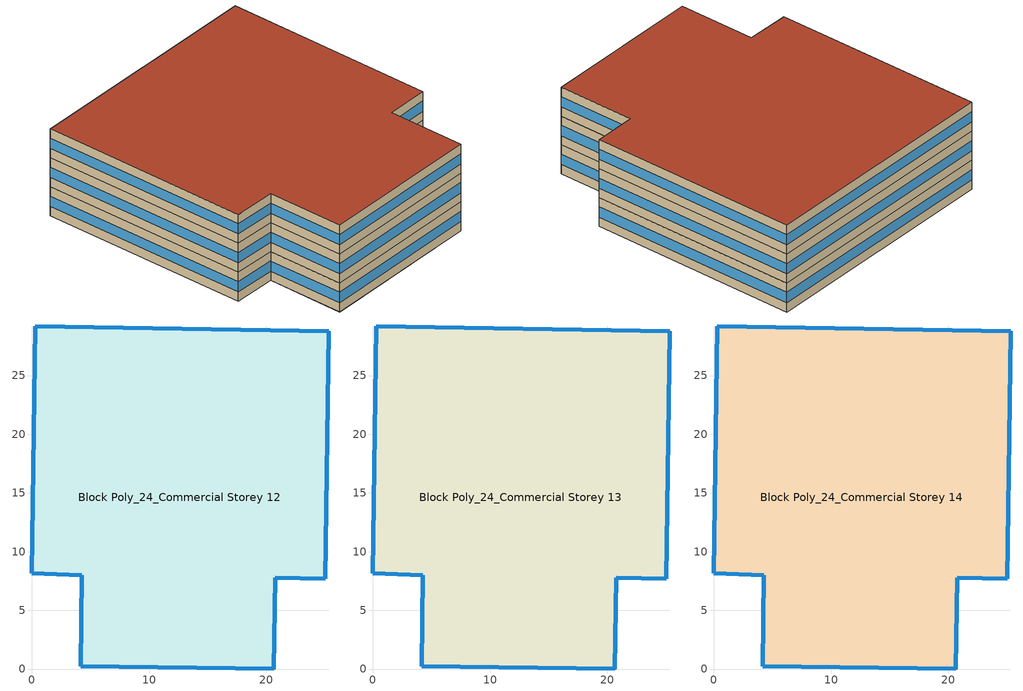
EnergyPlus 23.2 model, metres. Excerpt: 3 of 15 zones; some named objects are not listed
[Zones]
Block Poly_24_Commercial Storey 12
 floor to Block Poly_24_Commercial Storey 11 (HSCWZ_Public&Industrial_1995_FloorSlab): 25.32,28.76 25.03,7.7 20.74,7.76 20.64,0 4.17,0.23 4.28,7.99 0,8.16 0.3,29.22 z36
 wall outside (HSCWZ_Public&Industrial_1995_ExtWall): 0,8.16 4.28,7.99 4.17,0.23 20.64,0 20.74,7.76 25.03,7.7 25.32,28.76 0.3,29.22 0,8.16 z36:39
 window (HSCWZ_Public&Industrial_1995_Win): 0,8.16 4.28,7.99 / 4.28,7.99 4.17,0.24 / 4.18,0.23 20.63,0 / 20.64,0 20.74,7.76 / 20.75,7.76 25.03,7.7 / 25.03,7.71 25.32,28.75 / 25.31,28.76 0.31,29.22 / 0.3,29.21 0,8.17 z36.98:38.02
Block Poly_24_Commercial Storey 13
 floor to Block Poly_24_Commercial Storey 12 (HSCWZ_Public&Industrial_1995_FloorSlab): 25.32,28.76 25.03,7.7 20.74,7.76 20.64,0 4.17,0.23 4.28,7.99 0,8.16 0.3,29.22 z39
 wall outside (HSCWZ_Public&Industrial_1995_ExtWall): 0,8.16 4.28,7.99 4.17,0.23 20.64,0 20.74,7.76 25.03,7.7 25.32,28.76 0.3,29.22 0,8.16 z39:42
 window (HSCWZ_Public&Industrial_1995_Win): 0,8.16 4.28,7.99 / 4.28,7.99 4.17,0.24 / 4.18,0.23 20.63,0 / 20.64,0 20.74,7.76 / 20.75,7.76 25.03,7.7 / 25.03,7.71 25.32,28.75 / 25.31,28.76 0.31,29.22 / 0.3,29.21 0,8.17 z39.98:41.02
Block Poly_24_Commercial Storey 14
 floor to Block Poly_24_Commercial Storey 13 (HSCWZ_Public&Industrial_1995_FloorSlab): 25.32,28.76 25.03,7.7 20.74,7.76 20.64,0 4.17,0.23 4.28,7.99 0,8.16 0.3,29.22 z42
 wall outside (HSCWZ_Public&Industrial_1995_ExtWall): 0,8.16 4.28,7.99 4.17,0.23 20.64,0 20.74,7.76 25.03,7.7 25.32,28.76 0.3,29.22 0,8.16 z42:45
 window (HSCWZ_Public&Industrial_1995_Win): 0,8.16 4.28,7.99 / 4.28,7.99 4.17,0.24 / 4.18,0.23 20.63,0 / 20.64,0 20.74,7.76 / 20.75,7.76 25.03,7.7 / 25.03,7.71 25.32,28.75 / 25.31,28.76 0.31,29.22 / 0.3,29.21 0,8.17 z42.98:44.02
 roof outside (HSCWZ_Public&Industrial_1995_Roof): 20.64,0 20.74,7.76 25.03,7.7 25.32,28.76 0.3,29.22 0,8.16 4.28,7.99 4.17,0.23 z45
[BUILDING]
shang4hai3shi4_Commercial_3_9_1995: North Axis=0; Terrain=City; Loads Convergence Tolerance Value=0.04; Temperature Convergence Tolerance Value=0.4; Solar Distribution=FullExterior; Maximum Number of Warmup Days=25; Minimum Number of Warmup Days=1
[MATERIAL] Thermal Absorptance=0.9; Solar Absorptance=0.7; Visible Absorptance=0.7
Name | Roughness | Thickness | Conductivity | Density | Specific Heat
Concrete | MediumRough | 0.1 | 1.7 | 2240 | 900
Brick | MediumRough | 0.1 | 0.72 | 1920 | 840
Tile | Smooth | 0.02 | 1.3 | 2200 | 900
AsphaltFelt | Smooth | 0.01 | 0.2 | 960 | 1000
Insulation 0.011 | Rough | 0.011 | 0.04 | 40 | 1500
Insulation 0.021 | Rough | 0.021 | 0.04 | 40 | 1500
Insulation 0.022 | Rough | 0.022 | 0.04 | 40 | 1500
[WINDOWMATERIAL:SIMPLEGLAZINGSYSTEM]
HSCWZ_Public&Industrial_1995_Win_material: UFactor=4.5; Solar Heat Gain Coefficient=0.6025
[CONSTRUCTION]
HSCWZ_Public&Industrial_1995_FloorSlab: Tile, Concrete, Insulation 0.021, Concrete, Tile
HSCWZ_Public&Industrial_1995_Win: HSCWZ_Public&Industrial_1995_Win_material
HSCWZ_Public&Industrial_1995_Roof: AsphaltFelt, Concrete, Insulation 0.022
HSCWZ_Public&Industrial_1995_ExtWall: Brick, Concrete, Insulation 0.011
[ZONE] Type=1; Multiplier=1; Ceiling Height=autocalculate; Volume=autocalculate; Floor Area=autocalculate; Part of Total Floor Area=Yes
Block Poly_24_Commercial Storey 12; Block Poly_24_Commercial Storey 13; Block Poly_24_Commercial Storey 14
[PEOPLE] Number of People Schedule=People_Schedule; Number of People Calculation Method=Area/Person; Floor Area per Person=3.5; Fraction Radiant=0.3; Sensible Heat Fraction=autocalculate; Activity Level Schedule=CN_GenericActivityLevel; Carbon Dioxide Generation Rate=3.82e-08; Enable ASHRAE 55 Comfort Warnings=No; Mean Radiant Temperature Calculation Type=ZoneAveraged; Clothing Insulation Calculation Method=ClothingInsulationSchedule; Cold Stress Temperature Threshold=15.56; Heat Stress Temperature Threshold=30
Name | Zone or ZoneList or Space or SpaceList
People_Block Poly_24_Commercial Storey 12 | Block Poly_24_Commercial Storey 12
People_Block Poly_24_Commercial Storey 13 | Block Poly_24_Commercial Storey 13
People_Block Poly_24_Commercial Storey 14 | Block Poly_24_Commercial Storey 14
[LIGHTS] Schedule=Lights_Schedule; Design Level Calculation Method=Watts/Area; Watts per Zone Floor Area=15; Return Air Fraction=0; Fraction Radiant=0; Fraction Visible=0; Fraction Replaceable=1; EndUse Subcategory=General; Return Air Fraction Calculated from Plenum Temperature=No; Return Air Fraction Function of Plenum Temperature Coefficient 1=0; Return Air Fraction Function of Plenum Temperature Coefficient 2=0
Name | Zone or ZoneList or Space or SpaceList
Lights_Block Poly_24_Commercial Storey 12 | Block Poly_24_Commercial Storey 12
Lights_Block Poly_24_Commercial Storey 13 | Block Poly_24_Commercial Storey 13
Lights_Block Poly_24_Commercial Storey 14 | Block Poly_24_Commercial Storey 14
[ELECTRICEQUIPMENT] Schedule=ElectricEquipment_Schedule; Design Level Calculation Method=Watts/Area; Watts per Zone Floor Area=13; Fraction Latent=0; Fraction Radiant=0; Fraction Lost=0; EndUse Subcategory=General
Name | Zone or ZoneList or Space or SpaceList
ElectricEquipment_Block Poly_24_Commercial Storey 12 | Block Poly_24_Commercial Storey 12
ElectricEquipment_Block Poly_24_Commercial Storey 13 | Block Poly_24_Commercial Storey 13
ElectricEquipment_Block Poly_24_Commercial Storey 14 | Block Poly_24_Commercial Storey 14
[ZONEINFILTRATION:DESIGNFLOWRATE] Schedule=AirEx_ConditionedTime_Schedule; Design Flow Rate Calculation Method=AirChanges/Hour; Air Changes per Hour=1; Constant Term Coefficient=1; Temperature Term Coefficient=0; Velocity Term Coefficient=0; Velocity Squared Term Coefficient=0
Name | Zone or ZoneList or Space or SpaceList
Infil 13 | Block Poly_24_Commercial Storey 12
Infil 14 | Block Poly_24_Commercial Storey 13
Infil 15 | Block Poly_24_Commercial Storey 14
[HVACTEMPLATE:ZONE:IDEALLOADSAIRSYSTEM] Template Thermostat=HVACTemp; System Availability Schedule=HVAC_ConditionedTime_Schedule; Maximum Heating Supply Air Temperature=50; Minimum Cooling Supply Air Temperature=13; Maximum Heating Supply Air Humidity Ratio=0.0156; Minimum Cooling Supply Air Humidity Ratio=0.0077; Heating Limit=NoLimit; Cooling Limit=NoLimit; Heating Availability Schedule=Heating_Period_Schedule; Cooling Availability Schedule=Cooling_Period_Schedule; Dehumidification Control Type=ConstantSensibleHeatRatio; Cooling Sensible Heat Ratio=0.7; Dehumidification Setpoint=60; Humidification Control Type=None; Humidification Setpoint=30; Outdoor Air Method=None; Outdoor Air Flow Rate per Person=0.00944; Outdoor Air Flow Rate per Zone Floor Area=0; Outdoor Air Flow Rate per Zone=0; Demand Controlled Ventilation Type=None; Outdoor Air Economizer Type=NoEconomizer; Heat Recovery Type=None; Sensible Heat Recovery Effectiveness=0.7; Latent Heat Recovery Effectiveness=0.65
Block Poly_24_Commercial Storey 12; Block Poly_24_Commercial Storey 13; Block Poly_24_Commercial Storey 14
[SCHEDULE:COMPACT]
People_Schedule: Through: 12/31, For: AllDays, Until: 08:00, 0, Until: 09:00, 0.2, Until: 10:00, 0.5, Until: 20:00, 0.8, Until: 21:00, 0.7, Until: 22:00, 0.5, Until: 24:00, 0
Lights_Schedule: Through: 12/31, For: AllDays, Until: 08:00, 0.1, Until: 09:00, 0.5, Until: 17:00, 0.6, Until: 18:00, 0.8, Until: 19:00, 0.9, Until: 22:00, 1, Until: 24:00, 0.1
ElectricEquipment_Schedule: Through: 12/31, For: AllDays, Until: 08:00, 0, Until: 09:00, 0.3, Until: 10:00, 0.5, Until: 20:00, 0.8, Until: 21:00, 0.7, Until: 22:00, 0.5, Until: 24:00, 0
Heating_Period_Schedule: Through: 04/15, For: AllDays, Until: 24:00, 1, Through: 11/01, For: AllDays, Until: 24:00, 0, Through: 12/31, For: AllDays, Until: 24:00, 1
Cooling_Period_Schedule: Through: 04/15, For: AllDays, Until: 24:00, 0, Through: 10/31, For: AllDays, Until: 24:00, 1, Through: 12/31, For: AllDays, Until: 24:00, 0
HVAC_ConditionedTime_Schedule: Through: 12/31, For: AllDays, Until: 09:00, 0, Until: 21:00, 1, Until: 24:00, 0
AirEx_ConditionedTime_Schedule: Through: 12/31, For: AllDays, Until: 08:00, 0, Until: 22:00, 3, Until: 24:00, 0
CN_GenericActivityLevel: Through: 12/31, For: Weekdays, Until: 08:00, 80, Until: 18:00, 120, Until: 24:00, 80, For: AllOtherDays, Until: 24:00, 80
